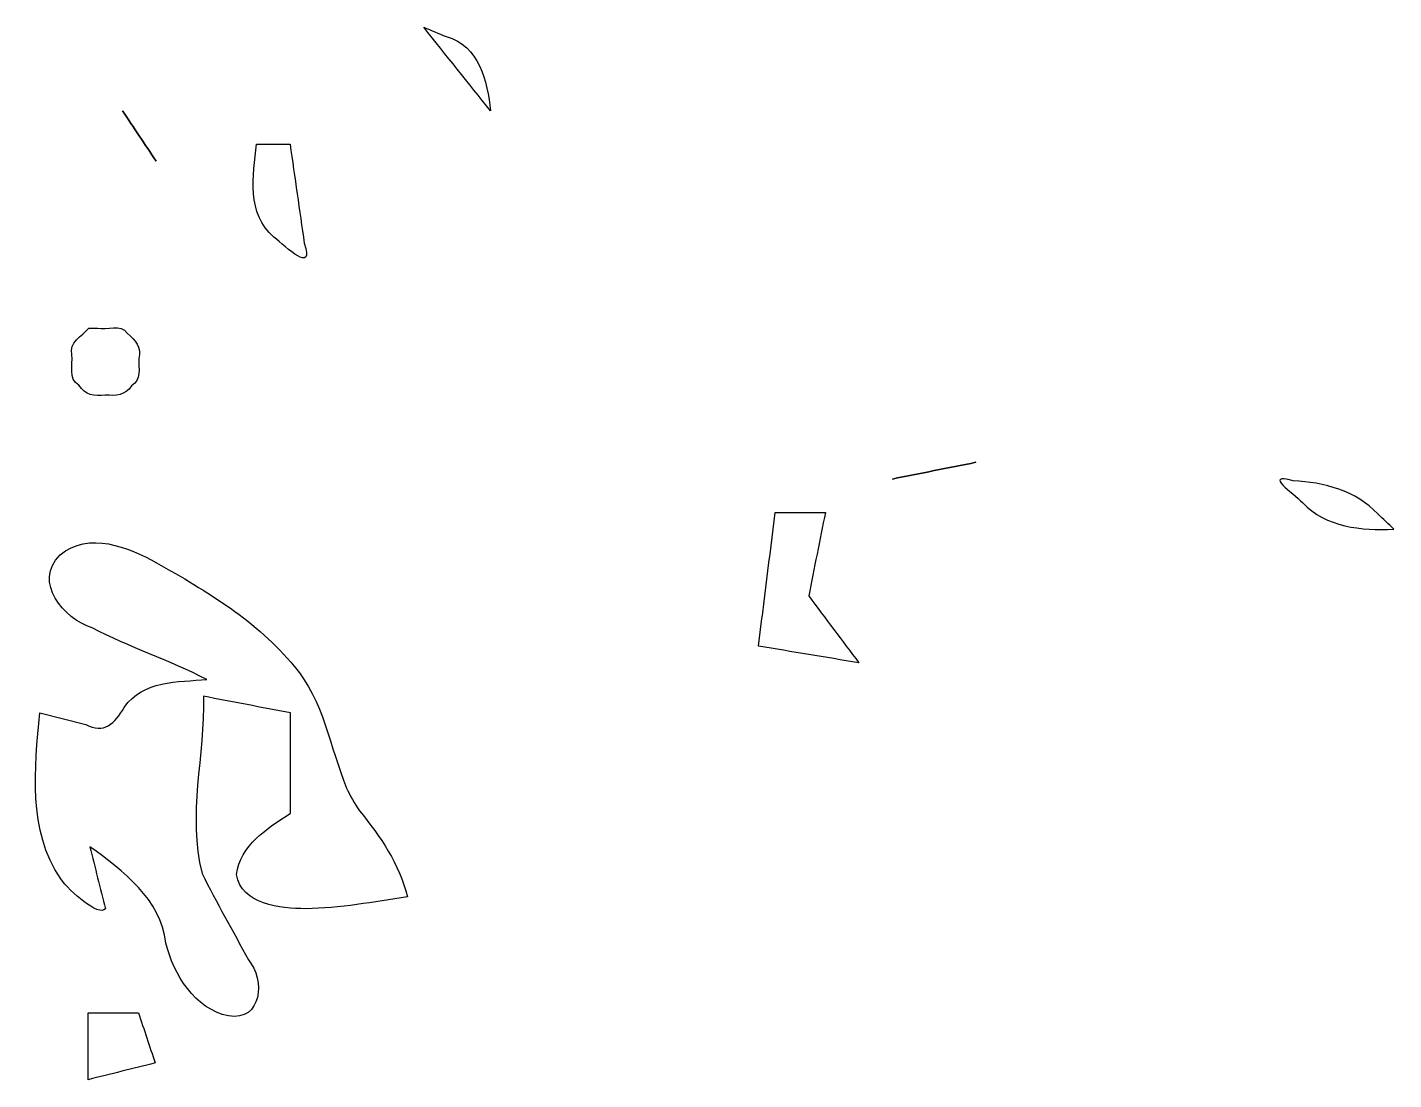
# Model space of a CAD drawing. Header units: centimetres. Extents: x -9.3 to 9.3, y -6.9 to 7.
# Drawn here: x 7.377 to 9.306, y -0.306 to 1.18 of the extents above; entities that cross this region are included whole.
import ezdxf

# ---------------------------------------------------------------- set-up
doc = ezdxf.new("R2010")
doc.units = ezdxf.units.CM
doc.header["$MEASUREMENT"] = 0
doc.layers.add('Layer 1', color=7, linetype='Continuous')

msp = doc.modelspace()

# ---------------------------------------------------------------- linework, layer by layer
at = {"layer": 'Layer 1'}
for points, knots in [([(7.93678, 1.17986), (7.96825, 1.14052), (7.99972, 1.10119), (8.03119, 1.06185), (8.03119, 1.06185), (8.02619, 1.10378), (8.01562, 1.15413), (7.96831, 1.16671), (7.96831, 1.16671), (7.95791, 1.17135), (7.94734, 1.1756), (7.93678, 1.17986)], [0, 0, 0, 0, 0.25, 0.25, 0.25, 0.25, 0.5, 0.5, 0.5, 0.5, 1, 1, 1, 1]), ([(7.55889, 0.99105), (7.54316, 1.01465), (7.52742, 1.03825), (7.51169, 1.06185), (7.51169, 1.06185), (7.52742, 1.03825), (7.54316, 1.01465), (7.55889, 0.99105)], [0, 0, 0, 0, 0.3333333, 0.3333333, 0.3333333, 0.3333333, 1, 1, 1, 1]), ([(7.70093, 1.0148), (7.69563, 0.97086), (7.68653, 0.91604), (7.72529, 0.88377), (7.72529, 0.88377), (7.74299, 0.86889), (7.78294, 0.83095), (7.76812, 0.87491), (7.76812, 0.87491), (7.76146, 0.92154), (7.7548, 0.96817), (7.74814, 1.01481), (7.74814, 1.01481), (7.74814, 1.01481), (7.70093, 1.0148), (7.70093, 1.0148)], [0, 0, 0, 0, 0.2, 0.2, 0.2, 0.2, 0.4, 0.4, 0.4, 0.4, 0.6, 0.6, 0.6, 0.6, 1, 1, 1, 1]), ([(7.46378, 0.75517), (7.45446, 0.74325), (7.43534, 0.7354), (7.44018, 0.71762), (7.44018, 0.71762), (7.44201, 0.70264), (7.43405, 0.68361), (7.45004, 0.6745), (7.45004, 0.6745), (7.45848, 0.66054), (7.47203, 0.65889), (7.48703, 0.66076), (7.48703, 0.66076), (7.50181, 0.65931), (7.51584, 0.6597), (7.52414, 0.67391), (7.52414, 0.67391), (7.53902, 0.68197), (7.53386, 0.69834), (7.53459, 0.71226), (7.53459, 0.71226), (7.53853, 0.72808), (7.53001, 0.73873), (7.51815, 0.748), (7.51815, 0.748), (7.50876, 0.76155), (7.49005, 0.7526), (7.47611, 0.75516), (7.47611, 0.75516), (7.47611, 0.75516), (7.46378, 0.75517), (7.46378, 0.75517)], [0, 0, 0, 0, 0.1111111, 0.1111111, 0.1111111, 0.1111111, 0.2222222, 0.2222222, 0.2222222, 0.2222222, 0.3333333, 0.3333333, 0.3333333, 0.3333333, 0.4444444, 0.4444444, 0.4444444, 0.4444444, 0.5555556, 0.5555556, 0.5555556, 0.5555556, 0.6666667, 0.6666667, 0.6666667, 0.6666667, 0.7777778, 0.7777778, 0.7777778, 0.7777778, 1, 1, 1, 1]), ([(8.59834, 0.54216), (8.63768, 0.55003), (8.67701, 0.55789), (8.71635, 0.56576), (8.71635, 0.56576), (8.67701, 0.55789), (8.63768, 0.55003), (8.59834, 0.54216)], [0, 0, 0, 0, 0.3333333, 0.3333333, 0.3333333, 0.3333333, 1, 1, 1, 1]), ([(9.30597, 0.47144), (9.26051, 0.46895), (9.21052, 0.47405), (9.17724, 0.50876), (9.17724, 0.50876), (9.16396, 0.52252), (9.12089, 0.55115), (9.16392, 0.53966), (9.16392, 0.53966), (9.20768, 0.53749), (9.25268, 0.52593), (9.2835, 0.49277), (9.2835, 0.49277), (9.29116, 0.48584), (9.2986, 0.47868), (9.30597, 0.47145), (9.30597, 0.47145), (9.30597, 0.47145), (9.30597, 0.47144), (9.30597, 0.47144)], [0, 0, 0, 0, 0.1666667, 0.1666667, 0.1666667, 0.1666667, 0.3333333, 0.3333333, 0.3333333, 0.3333333, 0.5, 0.5, 0.5, 0.5, 0.6666667, 0.6666667, 0.6666667, 0.6666667, 1, 1, 1, 1]), ([(8.43296, 0.49504), (8.42509, 0.4321), (8.41723, 0.36917), (8.40936, 0.30623), (8.40936, 0.30623), (8.45656, 0.29836), (8.50377, 0.2905), (8.55097, 0.28263), (8.55097, 0.28263), (8.52737, 0.3141), (8.50377, 0.34557), (8.48017, 0.37704), (8.48017, 0.37704), (8.48804, 0.41638), (8.4959, 0.45571), (8.50377, 0.49505), (8.50377, 0.49505), (8.50377, 0.49505), (8.43296, 0.49504), (8.43296, 0.49504)], [0, 0, 0, 0, 0.1666667, 0.1666667, 0.1666667, 0.1666667, 0.3333333, 0.3333333, 0.3333333, 0.3333333, 0.5, 0.5, 0.5, 0.5, 0.6666667, 0.6666667, 0.6666667, 0.6666667, 1, 1, 1, 1]), ([(7.82774, 0.10585), (7.80423, 0.16355), (7.79592, 0.22887), (7.75383, 0.27776), (7.75383, 0.27776), (7.70222, 0.34132), (7.63002, 0.38397), (7.55972, 0.42392), (7.55972, 0.42392), (7.51967, 0.44603), (7.46379, 0.46875), (7.42343, 0.43501), (7.42343, 0.43501), (7.38481, 0.39658), (7.42849, 0.34522), (7.46877, 0.33193), (7.46877, 0.33193), (7.52132, 0.30454), (7.57801, 0.28614), (7.63067, 0.25903), (7.63067, 0.25903), (7.5897, 0.25567), (7.54053, 0.25789), (7.51406, 0.21976), (7.51406, 0.21976), (7.50053, 0.19684), (7.48549, 0.18173), (7.45974, 0.19555), (7.45974, 0.19555), (7.45974, 0.19555), (7.39466, 0.21182), (7.39466, 0.21182), (7.39466, 0.21182), (7.38776, 0.13385), (7.37719, 0.04596), (7.42443, -0.0222), (7.42443, -0.0222), (7.43659, -0.04032), (7.47853, -0.0762), (7.48737, -0.06463), (7.48737, -0.06463), (7.48007, -0.03542), (7.47276, -0.0062), (7.46546, 0.02301), (7.46546, 0.02301), (7.51233, -0.01086), (7.56568, -0.05094), (7.57275, -0.11294), (7.57275, -0.11294), (7.58378, -0.15728), (7.61345, -0.20601), (7.66115, -0.21595), (7.66115, -0.21595), (7.70838, -0.22394), (7.71324, -0.1643), (7.68919, -0.13677), (7.68919, -0.13677), (7.66761, -0.09601), (7.64435, -0.05603), (7.62382, -0.01477), (7.62382, -0.01477), (7.60284, 0.06736), (7.62761, 0.15219), (7.62595, 0.23544), (7.62595, 0.23544), (7.66686, 0.22757), (7.70777, 0.21971), (7.74868, 0.21184), (7.74868, 0.21184), (7.74868, 0.21184), (7.74868, 0.07023), (7.74868, 0.07023), (7.74868, 0.07023), (7.71668, 0.04994), (7.67739, 0.0245), (7.67244, -0.01636), (7.67244, -0.01636), (7.67965, -0.05886), (7.7346, -0.06436), (7.77004, -0.06454), (7.77004, -0.06454), (7.81842, -0.06369), (7.86618, -0.05512), (7.91388, -0.04778), (7.91388, -0.04778), (7.90233, -0.00166), (7.87583, 0.03779), (7.84596, 0.07389), (7.84596, 0.07389), (7.83914, 0.0841), (7.83316, 0.09486), (7.82773, 0.10587), (7.82773, 0.10587), (7.82773, 0.10587), (7.82774, 0.10585), (7.82774, 0.10585)], [0, 0, 0, 0, 0.04, 0.04, 0.04, 0.04, 0.08, 0.08, 0.08, 0.08, 0.12, 0.12, 0.12, 0.12, 0.16, 0.16, 0.16, 0.16, 0.2, 0.2, 0.2, 0.2, 0.24, 0.24, 0.24, 0.24, 0.28, 0.28, 0.28, 0.28, 0.32, 0.32, 0.32, 0.32, 0.36, 0.36, 0.36, 0.36, 0.4, 0.4, 0.4, 0.4, 0.44, 0.44, 0.44, 0.44, 0.48, 0.48, 0.48, 0.48, 0.52, 0.52, 0.52, 0.52, 0.56, 0.56, 0.56, 0.56, 0.6, 0.6, 0.6, 0.6, 0.64, 0.64, 0.64, 0.64, 0.68, 0.68, 0.68, 0.68, 0.72, 0.72, 0.72, 0.72, 0.76, 0.76, 0.76, 0.76, 0.8, 0.8, 0.8, 0.8, 0.84, 0.84, 0.84, 0.84, 0.88, 0.88, 0.88, 0.88, 0.92, 0.92, 0.92, 0.92, 1, 1, 1, 1]), ([(7.46325, -0.21147), (7.46325, -0.21147), (7.46325, -0.30588), (7.46325, -0.30588), (7.46325, -0.30588), (7.49472, -0.29801), (7.52619, -0.29015), (7.55765, -0.28228), (7.55765, -0.28228), (7.54978, -0.25868), (7.54192, -0.23508), (7.53405, -0.21148), (7.53405, -0.21148), (7.53405, -0.21148), (7.46325, -0.21148), (7.46325, -0.21148), (7.46325, -0.21148), (7.46325, -0.21148), (7.46325, -0.21147), (7.46325, -0.21147)], [0, 0, 0, 0, 0.1666667, 0.1666667, 0.1666667, 0.1666667, 0.3333333, 0.3333333, 0.3333333, 0.3333333, 0.5, 0.5, 0.5, 0.5, 0.6666667, 0.6666667, 0.6666667, 0.6666667, 1, 1, 1, 1])]:
    msp.add_open_spline(points, degree=3, knots=knots, dxfattribs=at)

doc.saveas('drawing.dxf')
